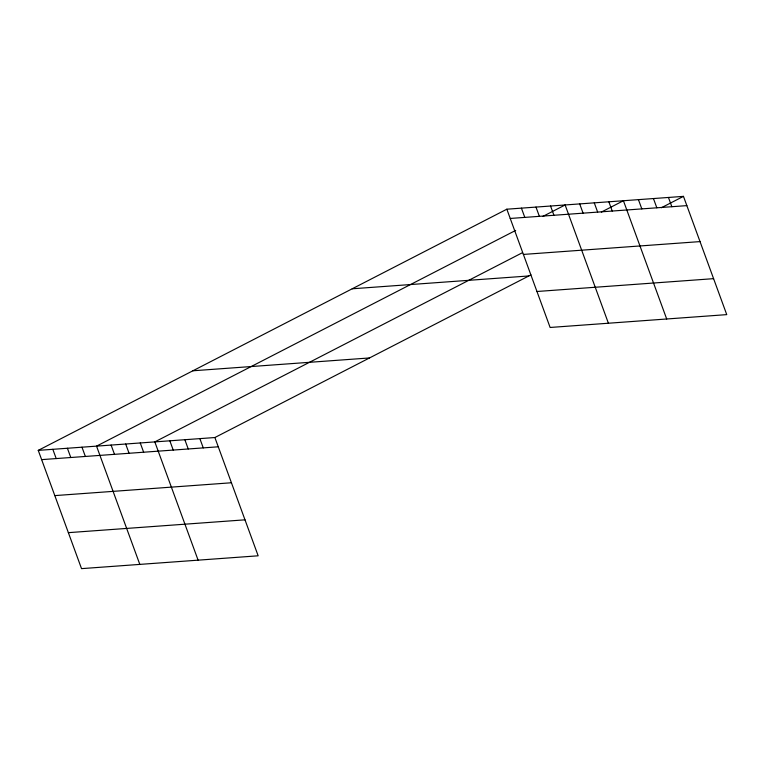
<?xml version="1.0" encoding="UTF-8"?>
<svg xmlns="http://www.w3.org/2000/svg" width="765" height="765" viewBox="0 0 765 765"><rect width="100%" height="100%" fill="white"/><g stroke="black" fill="none" stroke-linecap="round" stroke-linejoin="round"><path stroke-width="1.15" d="M38.25 450.375L214.879 437.532L258.159 555.801L81.53 568.634L38.25 450.375L506.841 209.199L683.47 196.366L726.75 314.625L550.121 327.468L506.841 209.199M515.687 230.408L96.543 446.138L139.823 564.398M543.035 216.332L565.125 204.963L608.404 323.232M522.428 252.699L154.826 441.902L198.106 560.171M601.328 212.096L623.418 200.726L666.698 318.995M214.879 437.532L530.939 274.865M661.381 207.736L683.47 196.366M510.226 218.455L686.855 205.622M523.394 254.429L700.023 241.597M352.206 288.788L528.835 275.955M536.953 291.494L713.582 278.661M192.885 370.786L369.514 357.953M41.635 459.631L218.274 446.798M54.803 495.605L231.432 482.763M68.362 532.66L245.001 519.827M668.457 197.456L671.842 206.713M653.444 198.546L656.829 207.803M638.431 199.636L641.816 208.893M608.844 201.788L612.23 211.044M594.271 202.84L597.656 212.106M579.698 203.901L583.083 213.158M550.551 206.024L553.946 215.281M535.978 207.076L539.373 216.342M521.414 208.137L524.8 217.394M199.866 438.632L203.261 447.888M184.853 439.722L188.247 448.978M169.84 440.812L173.225 450.069M140.253 442.954L143.638 452.22M125.68 444.016L129.075 453.272M111.107 445.077L114.501 454.334M81.97 447.19L85.355 456.456M67.397 448.252L70.782 457.508M52.823 449.313L56.208 458.57"/></g></svg>
